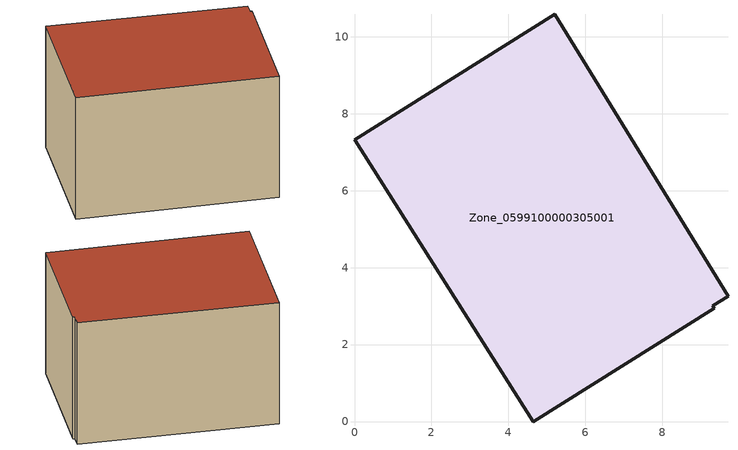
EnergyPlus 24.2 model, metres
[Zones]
Zone_0599100000305001
 floor ground (C_G): 0,7.33 5.2,10.58 9.71,3.26 9.31,3.01 9.35,2.94 4.64,0 z0
 wall outside (C_F): 5.2,10.58 0,7.33 4.64,0 9.35,2.94 9.31,3.01 9.71,3.26 5.2,10.58 z0:5.84
 roof outside (C_R): 0,7.33 4.64,0 9.35,2.94 9.31,3.01 9.71,3.26 5.2,10.58 z5.84
[BUILDING]
Pand.0599100000305001: North Axis=0; Terrain=City; Loads Convergence Tolerance Value=0.04; Temperature Convergence Tolerance Value=0.4; Solar Distribution=FullExterior; Maximum Number of Warmup Days=25; Minimum Number of Warmup Days=1
[Site:Location]
Rotterdam.The.Hague.AP_ZH_NLD Design_Conditions: Latitude=51.96; Longitude=4.45; Time Zone=1; Elevation=-4.5
[SITE:GROUNDTEMPERATURE:BUILDINGSURFACE]
18, 18, 18, 18, 18, 18, 18, 18, 18, 18, 18, 18
[MATERIAL] Thermal Absorptance=0.9; Solar Absorptance=0.7; Visible Absorptance=0.7
Name | Roughness | Thickness | Conductivity | Density | Specific Heat
G.TI.1965-1974 | MediumSmooth | 0.15 | 0.882353 | 540 | 1210
F.TI.1965-1974 | Rough | 0.3 | 0.697674 | 1920 | 840
R.TI.1965-1974 | MediumRough | 0.2 | 0.232558 | 1500 | 1000
[CONSTRUCTION]
C_G: G.TI.1965-1974
C_F: F.TI.1965-1974
C_R: R.TI.1965-1974
[ZONE]
Zone_0599100000305001: Type=1; Multiplier=1; Ceiling Height=Autocalculate; Volume=Autocalculate; Floor Area=autocalculate; Part of Total Floor Area=Yes
[ZONEINFILTRATION:DESIGNFLOWRATE]
Infil_Zone_0599100000305001: Zone or ZoneList or Space or SpaceList=Zone_0599100000305001; Schedule=AlwaysOn; Design Flow Rate Calculation Method=Flow/Area; Flow Rate per Floor Area=0.003; Constant Term Coefficient=1; Temperature Term Coefficient=0; Velocity Term Coefficient=0; Velocity Squared Term Coefficient=0
[HVACTEMPLATE:ZONE:IDEALLOADSAIRSYSTEM]
Zone_0599100000305001: Maximum Heating Supply Air Temperature=50; Minimum Cooling Supply Air Temperature=13; Maximum Heating Supply Air Humidity Ratio=0.0156; Minimum Cooling Supply Air Humidity Ratio=0.0077; Heating Limit=NoLimit; Cooling Limit=NoLimit; Dehumidification Control Type=ConstantSensibleHeatRatio; Cooling Sensible Heat Ratio=0.7; Dehumidification Setpoint=60; Humidification Control Type=None; Humidification Setpoint=30; Outdoor Air Method=None; Outdoor Air Flow Rate per Person=0.00944; Outdoor Air Flow Rate per Zone Floor Area=0; Outdoor Air Flow Rate per Zone=0; Demand Controlled Ventilation Type=None; Outdoor Air Economizer Type=NoEconomizer; Heat Recovery Type=None; Sensible Heat Recovery Effectiveness=0.7; Latent Heat Recovery Effectiveness=0.65
[ZONECONTROL:THERMOSTAT]
ThermostatControl_Zone_0599100000305001: Zone or ZoneList=Zone_0599100000305001; Control Type Schedule=DualSetpointControlType; Control 1=Thermostat_Zone_0599100000305001; Temperature Difference Between Cutout And Setpoint=0
[THERMOSTATSETPOINT:DUALSETPOINT]
Thermostat_Zone_0599100000305001: Heating Setpoint Temperature Schedule=HeatingSetpoint_Zone_0599100000305001; Cooling Setpoint Temperature Schedule=CoolingSetpoint_Zone_0599100000305001
[SCHEDULE:COMPACT]
HeatingSetpoint_Zone_0599100000305001: Through: 12/31, For: AllDays, Until: 24:00, 21
CoolingSetpoint_Zone_0599100000305001: Through: 12/31, For: AllDays, Until: 24:00, 24
DualSetpointControlType: Through: 12/31, For: AllDays, Until: 24:00, 4
AlwaysOn: Through: 12/31, For: AllDays, Until: 24:00, 1
